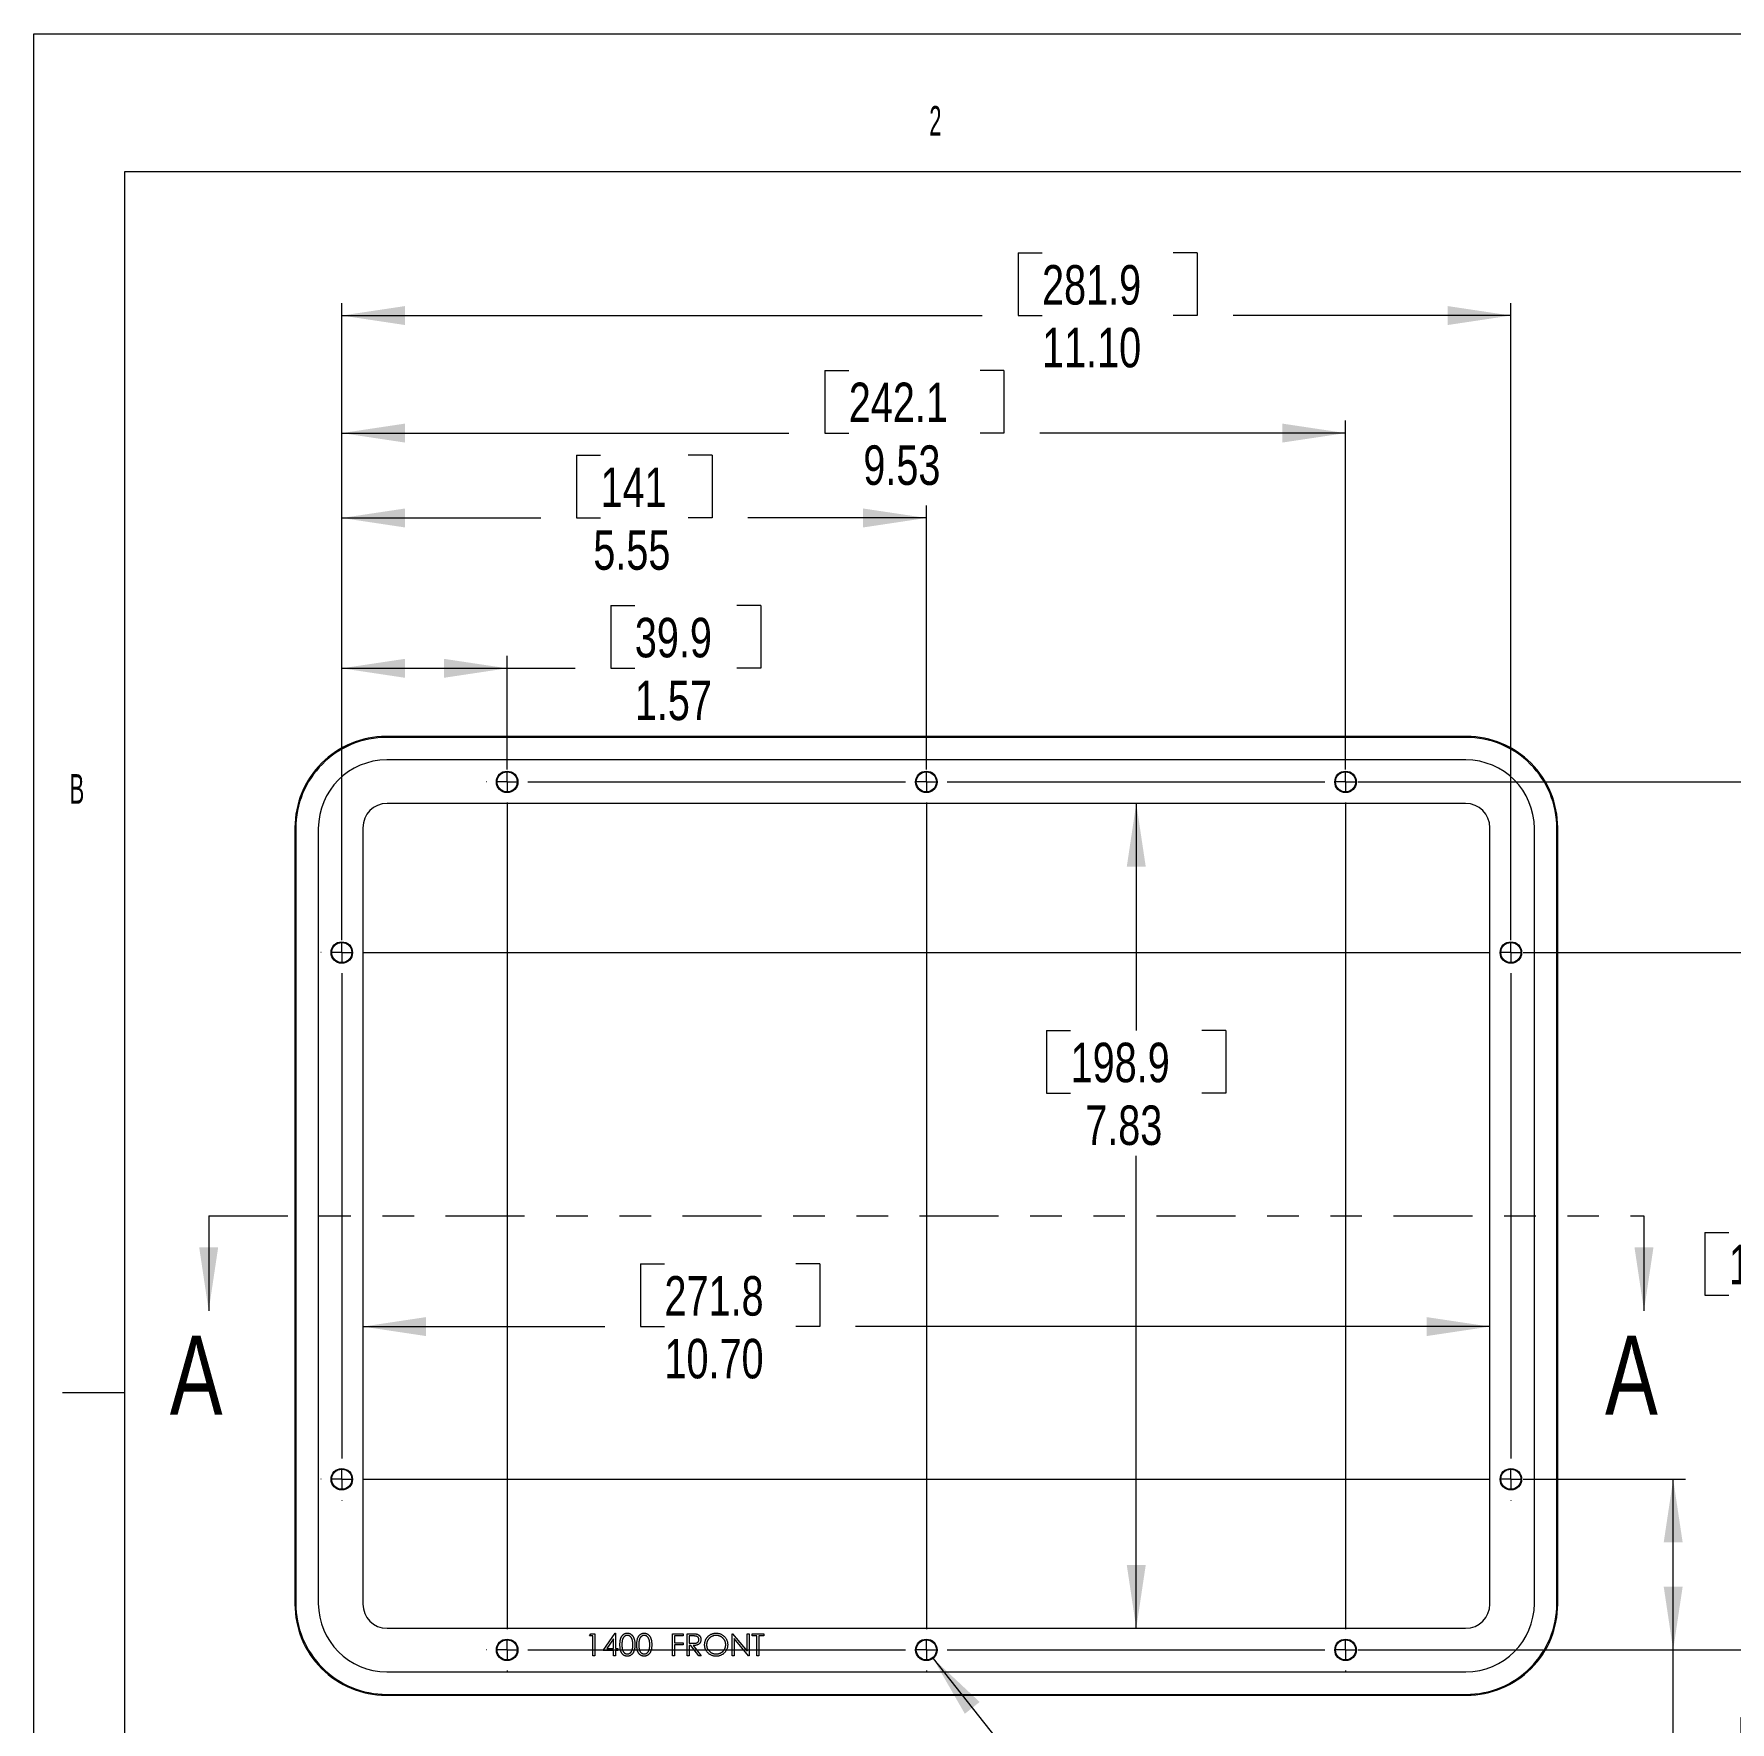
# Model space of a CAD drawing. Header units: inches. Extents: x 0 to 11, y 0 to 8.5.
# Drawn here: x 0 to 5.37, y 3.16 to 8.5 of the extents above; entities that cross this region are included whole.
import ezdxf

# ---------------------------------------------------------------- set-up
doc = ezdxf.new("R2010")
doc.units = ezdxf.units.IN
doc.header["$MEASUREMENT"] = 0
doc.linetypes.add('PHANTOM', pattern=[0.5, 0.25, -0.05, 0.05, -0.05, 0.05, -0.05])
doc.layers.add('SLD-0', color=7, linetype='Continuous', lineweight=0)
doc.styles.add('SLDTEXTSTYLE2', font='TXT', dxfattribs={"width": 0.75})
doc.styles.add('SLDTEXTSTYLE6', font='TXT', dxfattribs={"width": 0.552632})
doc.dimstyles.new('SLDDIMSTYLE0', dxfattribs={"dimtxt": 0.166667, "dimasz": 0.2, "dimexe": 0, "dimexo": 0.0625, "dimgap": 0.041667, "dimtad": 0, "dimtih": 1, "dimtoh": 1, "dimlfac": 3, "dimzin": 12, "dimdsep": 46, "dimtxsty": 'SLDTEXTSTYLE2', "dimsah": 1, "dimcen": 0.09, "dimadec": 0, "dimazin": 0, "dimtfac": 1, "dimtofl": 0, "dimtmove": 0, "dimatfit": 3, "dimfxl": 1, "dimtolj": 1, "dimtzin": 12, "dimarcsym": 0})
doc.dimstyles.new('SLDDIMSTYLE1', dxfattribs={"dimtxt": 0.166667, "dimasz": 0.2, "dimexe": 0, "dimexo": 0.0625, "dimgap": 0.041667, "dimtad": 0, "dimtih": 1, "dimtoh": 1, "dimlfac": 3, "dimzin": 4, "dimdsep": 46, "dimtxsty": 'SLDTEXTSTYLE2', "dimsah": 1, "dimcen": 0.09, "dimadec": 0, "dimazin": 0, "dimtfac": 1, "dimtofl": 0, "dimtmove": 0, "dimatfit": 3, "dimfxl": 1, "dimtolj": 1, "dimtzin": 12, "dimarcsym": 0})
doc.dimstyles.new('SLDDIMSTYLE2', dxfattribs={"dimtxt": 0.166667, "dimasz": 0.2, "dimexe": 0, "dimexo": 0.0625, "dimgap": 0.041667, "dimtad": 0, "dimtih": 1, "dimtoh": 1, "dimlfac": 3, "dimzin": 4, "dimdsep": 46, "dimtxsty": 'SLDTEXTSTYLE2', "dimsah": 1, "dimcen": 0.09, "dimadec": 0, "dimazin": 0, "dimtfac": 1, "dimtmove": 0, "dimatfit": 3, "dimfxl": 1, "dimtolj": 1, "dimtzin": 12, "dimarcsym": 0})

# ---------------------------------------------------------------- blocks, each defined once
blk = doc.blocks.new('*D3')
at = {"layer": 'SLD-0'}
for p, q in [((1.8258, 6.6912), (1.8258, 6.4927)), ((1.8258, 6.6912), (1.9018, 6.6912)), ((2.3008, 6.6912), (2.2248, 6.6912)), ((2.3008, 6.6912), (2.3008, 6.4927)), ((0.9744, 5.6328), (0.9744, 6.5321)), ((1.4977, 6.1728), (1.4977, 6.5321)), ((0.9744, 6.4927), (1.4977, 6.4927)), ((1.4977, 6.4927), (1.7127, 6.4927)), ((1.8258, 6.4927), (1.9018, 6.4927)), ((2.3008, 6.4927), (2.2248, 6.4927))]:
    blk.add_line(p, q, dxfattribs=at)
for points in [[(0.9744, 6.4927), (1.1744, 6.4627), (1.1744, 6.5227)], [(1.4977, 6.4927), (1.2977, 6.5227), (1.2977, 6.4627)]]:
    blk.add_solid(points, dxfattribs=at)
at = {"layer": 'SLD-0', "char_height": 0.125, "attachment_point": 1, "style": 'SLDTEXTSTYLE2'}
for s, insert in [('39.9', (1.9018, 6.6524)), ('1.57', (1.9018, 6.4538))]:
    blk.add_mtext(s, dxfattribs=dict(at, insert=insert))
blk = doc.blocks.new('*D4')
at = {"layer": 'SLD-0'}
for p, q in [((1.7174, 7.167), (1.7174, 6.9684)), ((1.7174, 7.167), (1.7934, 7.167)), ((2.1464, 7.167), (2.0704, 7.167)), ((2.1464, 7.167), (2.1464, 6.9684)), ((0.9744, 5.6328), (0.9744, 7.0078)), ((2.8244, 6.1728), (2.8244, 7.0078)), ((0.9744, 6.9684), (1.6043, 6.9684)), ((1.7174, 6.9684), (1.7934, 6.9684)), ((2.1464, 6.9684), (2.0704, 6.9684)), ((2.8244, 6.9684), (2.2596, 6.9684))]:
    blk.add_line(p, q, dxfattribs=at)
for points in [[(0.9744, 6.9684), (1.1744, 6.9384), (1.1744, 6.9984)], [(2.8244, 6.9684), (2.6244, 6.9984), (2.6244, 6.9384)]]:
    blk.add_solid(points, dxfattribs=at)
at = {"layer": 'SLD-0', "char_height": 0.125, "attachment_point": 1, "style": 'SLDTEXTSTYLE2'}
for s, insert in [('141', (1.7934, 7.1281)), ('5.55', (1.7704, 6.9296))]:
    blk.add_mtext(s, dxfattribs=dict(at, insert=insert))
blk = doc.blocks.new('*D5')
at = {"layer": 'SLD-0'}
for p, q in [((2.5029, 7.4355), (2.5029, 7.237)), ((2.5029, 7.4355), (2.5789, 7.4355)), ((3.0702, 7.4355), (2.9943, 7.4355)), ((3.0702, 7.4355), (3.0702, 7.237)), ((0.9744, 5.6328), (0.9744, 7.2764)), ((4.1511, 6.1728), (4.1511, 7.2764)), ((0.9744, 7.237), (2.3897, 7.237)), ((2.5029, 7.237), (2.5789, 7.237)), ((3.0702, 7.237), (2.9943, 7.237)), ((4.1511, 7.237), (3.1834, 7.237))]:
    blk.add_line(p, q, dxfattribs=at)
for points in [[(0.9744, 7.237), (1.1744, 7.207), (1.1744, 7.267)], [(4.1511, 7.237), (3.9511, 7.267), (3.9511, 7.207)]]:
    blk.add_solid(points, dxfattribs=at)
at = {"layer": 'SLD-0', "char_height": 0.125, "attachment_point": 1, "style": 'SLDTEXTSTYLE2'}
for s, insert in [('242.1', (2.5789, 7.3967)), ('9.53', (2.625, 7.1981))]:
    blk.add_mtext(s, dxfattribs=dict(at, insert=insert))
blk = doc.blocks.new('*D6')
at = {"layer": 'SLD-0'}
for p, q in [((3.1146, 7.8075), (3.1146, 7.6089)), ((3.1146, 7.8075), (3.1906, 7.8075)), ((3.6819, 7.8075), (3.606, 7.8075)), ((3.6819, 7.8075), (3.6819, 7.6089)), ((0.9744, 5.6328), (0.9744, 7.6483)), ((4.6744, 5.6328), (4.6744, 7.6483)), ((0.9744, 7.6089), (3.0014, 7.6089)), ((3.1146, 7.6089), (3.1906, 7.6089)), ((3.6819, 7.6089), (3.606, 7.6089)), ((4.6744, 7.6089), (3.7951, 7.6089))]:
    blk.add_line(p, q, dxfattribs=at)
for points in [[(0.9744, 7.6089), (1.1744, 7.5789), (1.1744, 7.6389)], [(4.6744, 7.6089), (4.4744, 7.6389), (4.4744, 7.5789)]]:
    blk.add_solid(points, dxfattribs=at)
at = {"layer": 'SLD-0', "char_height": 0.125, "attachment_point": 1, "style": 'SLDTEXTSTYLE2'}
for s, insert in [('281.9', (3.1906, 7.7686)), ('11.10', (3.1906, 7.5701))]:
    blk.add_mtext(s, dxfattribs=dict(at, insert=insert))
blk = doc.blocks.new('*D7')
at = {"layer": 'SLD-0'}
for p, q in [((4.7138, 3.9268), (5.2275, 3.9268)), ((5.1881, 3.3868), (5.1881, 3.9268)), ((4.1904, 3.3868), (5.2275, 3.3868)), ((5.1881, 2.9743), (5.1881, 3.3868)), ((5.402, 3.1728), (5.402, 2.9743)), ((5.402, 3.1728), (5.4779, 3.1728)), ((5.8769, 3.1728), (5.801, 3.1728)), ((5.8769, 3.1728), (5.8769, 2.9743)), ((5.2381, 2.9743), (5.1881, 2.9743)), ((5.402, 2.9743), (5.4779, 2.9743)), ((5.8769, 2.9743), (5.801, 2.9743))]:
    blk.add_line(p, q, dxfattribs=at)
for points in [[(5.1881, 3.9268), (5.1581, 3.7268), (5.2181, 3.7268)], [(5.1881, 3.3868), (5.2181, 3.5868), (5.1581, 3.5868)]]:
    blk.add_solid(points, dxfattribs=at)
at = {"layer": 'SLD-0', "char_height": 0.125, "attachment_point": 1, "style": 'SLDTEXTSTYLE2'}
for s, insert in [('41.1', (5.4779, 3.1339)), ('1.62', (5.4779, 2.9354))]:
    blk.add_mtext(s, dxfattribs=dict(at, insert=insert))
blk = doc.blocks.new('*D8')
at = {"layer": 'SLD-0'}
for p, q in [((4.7138, 5.5934), (5.6112, 5.5934)), ((5.5719, 5.5934), (5.5719, 4.7076)), ((5.2882, 4.7076), (5.2882, 4.5091)), ((5.2882, 4.7076), (5.3642, 4.7076)), ((5.8555, 4.7076), (5.7796, 4.7076)), ((5.8555, 4.7076), (5.8555, 4.5091)), ((5.2882, 4.5091), (5.3642, 4.5091)), ((5.8555, 4.5091), (5.7796, 4.5091)), ((5.5719, 3.3868), (5.5719, 4.3105)), ((4.1904, 3.3868), (5.6112, 3.3868))]:
    blk.add_line(p, q, dxfattribs=at)
for points in [[(5.5719, 5.5934), (5.5419, 5.3934), (5.6019, 5.3934)], [(5.5719, 3.3868), (5.6019, 3.5868), (5.5419, 3.5868)]]:
    blk.add_solid(points, dxfattribs=at)
at = {"layer": 'SLD-0', "char_height": 0.125, "attachment_point": 1, "style": 'SLDTEXTSTYLE2'}
for s, insert in [('168.1', (5.3642, 4.6687)), ('6.62', (5.4103, 4.4702))]:
    blk.add_mtext(s, dxfattribs=dict(at, insert=insert))
blk = doc.blocks.new('*D9')
at = {"layer": 'SLD-0'}
for p, q in [((3.4888, 6.0651), (3.4888, 5.3468)), ((3.2051, 5.3468), (3.2051, 5.1483)), ((3.2051, 5.3468), (3.2811, 5.3468)), ((3.7724, 5.3468), (3.6965, 5.3468)), ((3.7724, 5.3468), (3.7724, 5.1483)), ((3.2051, 5.1483), (3.2811, 5.1483)), ((3.7724, 5.1483), (3.6965, 5.1483)), ((3.4888, 3.4551), (3.4888, 4.9498))]:
    blk.add_line(p, q, dxfattribs=at)
for points in [[(3.4888, 6.0651), (3.4588, 5.8651), (3.5188, 5.8651)], [(3.4888, 3.4551), (3.5188, 3.6551), (3.4588, 3.6551)]]:
    blk.add_solid(points, dxfattribs=at)
at = {"layer": 'SLD-0', "char_height": 0.125, "attachment_point": 1, "style": 'SLDTEXTSTYLE2'}
for s, insert in [('198.9', (3.2811, 5.308)), ('7.83', (3.3272, 5.1095))]:
    blk.add_mtext(s, dxfattribs=dict(at, insert=insert))
blk = doc.blocks.new('*D10')
at = {"layer": 'SLD-0'}
for p, q in [((1.9196, 4.6084), (1.9196, 4.4098)), ((1.9196, 4.6084), (1.9956, 4.6084)), ((2.4869, 4.6084), (2.411, 4.6084)), ((2.4869, 4.6084), (2.4869, 4.4098)), ((1.0411, 4.4098), (1.8065, 4.4098)), ((1.9196, 4.4098), (1.9956, 4.4098)), ((2.4869, 4.4098), (2.411, 4.4098)), ((4.6077, 4.4098), (2.6001, 4.4098))]:
    blk.add_line(p, q, dxfattribs=at)
for points in [[(1.0411, 4.4098), (1.2411, 4.3798), (1.2411, 4.4398)], [(4.6077, 4.4098), (4.4077, 4.4398), (4.4077, 4.3798)]]:
    blk.add_solid(points, dxfattribs=at)
at = {"layer": 'SLD-0', "char_height": 0.125, "attachment_point": 1, "style": 'SLDTEXTSTYLE2'}
for s, insert in [('271.8', (1.9956, 4.5695)), ('10.70', (1.9956, 4.371))]:
    blk.add_mtext(s, dxfattribs=dict(at, insert=insert))
blk = doc.blocks.new('*D11')
at = {"layer": 'SLD-0'}
for p, q in [((2.8455, 3.3601), (3.3076, 2.7768)), ((3.8376, 2.9753), (3.8376, 2.7768)), ((3.8376, 2.9753), (3.9135, 2.9753)), ((4.2202, 2.9753), (4.1442, 2.9753)), ((4.2202, 2.9753), (4.2202, 2.7768)), ((3.3076, 2.7768), (3.4076, 2.7768)), ((3.8376, 2.7768), (3.9135, 2.7768)), ((4.2202, 2.7768), (4.1442, 2.7768))]:
    blk.add_line(p, q, dxfattribs=at)
blk.add_solid([(2.8455, 3.3601), (2.9462, 3.1847), (2.9932, 3.222)], dxfattribs=at)
at = {"layer": 'SLD-0', "char_height": 0.125, "attachment_point": 1, "style": 'SLDTEXTSTYLE2'}
for s, insert in [('5.2', (3.9135, 2.9365)), ('10X ', (3.4701, 2.7379)), ('%%c', (3.8242, 2.7379)), ('.20', (4.0029, 2.7379))]:
    blk.add_mtext(s, dxfattribs=dict(at, insert=insert))
blk = doc.blocks.new('*D12')
at = {"layer": 'SLD-0'}
for p, q in [((4.1904, 6.1334), (6.0442, 6.1334)), ((6.0049, 6.1334), (6.0049, 5.2067)), ((5.7212, 5.2067), (5.7212, 5.0082)), ((5.7212, 5.2067), (5.7972, 5.2067)), ((6.2885, 5.2067), (6.2126, 5.2067)), ((6.2885, 5.2067), (6.2885, 5.0082)), ((5.7212, 5.0082), (5.7972, 5.0082)), ((6.2885, 5.0082), (6.2126, 5.0082)), ((6.0049, 3.3868), (6.0049, 4.8097)), ((4.1904, 3.3868), (6.0442, 3.3868))]:
    blk.add_line(p, q, dxfattribs=at)
for points in [[(6.0049, 6.1334), (5.9749, 5.9334), (6.0349, 5.9334)], [(6.0049, 3.3868), (6.0349, 3.5868), (5.9749, 3.5868)]]:
    blk.add_solid(points, dxfattribs=at)
at = {"layer": 'SLD-0', "char_height": 0.125, "attachment_point": 1, "style": 'SLDTEXTSTYLE2'}
for s, insert in [('209.3', (5.7972, 5.1679)), ('8.24', (5.8433, 4.9693))]:
    blk.add_mtext(s, dxfattribs=dict(at, insert=insert))
blk = doc.blocks.new('SW_CENTERMARKSYMBOL_0')
at = {"layer": 'SLD-0'}
for p, q in [((0.5233, 0.6056), (0.5233, 0.6068)), ((1.85, 0.6056), (1.85, 0.6068)), ((3.1767, 0.6056), (3.1767, 0.6068)), ((0.4577, 0.54), (0.4565, 0.54)), ((0.5233, 0.54), (0.4905, 0.54)), ((0.5233, 0.54), (0.5233, 0.5728)), ((0.5233, 0.54), (0.5561, 0.54)), ((0.5233, 0.54), (0.5233, 0.5072)), ((0.589, 0.54), (1.7844, 0.54)), ((1.85, 0.54), (1.8172, 0.54)), ((1.85, 0.54), (1.85, 0.5728)), ((1.85, 0.54), (1.8828, 0.54)), ((1.85, 0.54), (1.85, 0.5072)), ((1.9156, 0.54), (3.111, 0.54)), ((3.1767, 0.54), (3.1439, 0.54)), ((3.1767, 0.54), (3.1767, 0.5728)), ((3.1767, 0.54), (3.2095, 0.54)), ((3.1767, 0.54), (3.1767, 0.5072)), ((3.2423, 0.54), (3.2435, 0.54)), ((0.5233, 0.4744), (0.5233, -2.141)), ((1.85, 0.4744), (1.85, -2.141)), ((3.1767, 0.4744), (3.1767, -2.141)), ((0, 0.0656), (0, 0.0668)), ((3.7, 0.0656), (3.7, 0.0668)), ((-0.0656, 0), (-0.0668, 0)), ((0, 0), (-0.0328, 0)), ((0, 0), (0, 0.0328)), ((0, 0), (0.0328, 0)), ((0, 0), (0, -0.0328)), ((0.0656, 0), (3.6344, 0)), ((3.7, 0), (3.6672, 0)), ((3.7, 0), (3.7, 0.0328)), ((3.7, 0), (3.7328, 0)), ((3.7, 0), (3.7, -0.0328)), ((3.7656, 0), (3.7668, 0)), ((0, -0.0656), (0, -1.601)), ((3.7, -0.0656), (3.7, -1.601)), ((0, -1.6667), (0, -1.6339)), ((3.7, -1.6667), (3.7, -1.6339)), ((-0.0656, -1.6667), (-0.0668, -1.6667)), ((0, -1.6667), (-0.0328, -1.6667)), ((0, -1.6667), (0.0328, -1.6667)), ((0, -1.6667), (0, -1.6995)), ((0.0656, -1.6667), (3.6344, -1.6667)), ((3.7, -1.6667), (3.6672, -1.6667)), ((3.7, -1.6667), (3.7328, -1.6667)), ((3.7, -1.6667), (3.7, -1.6995)), ((3.7656, -1.6667), (3.7668, -1.6667)), ((0, -1.7323), (0, -1.7335)), ((3.7, -1.7323), (3.7, -1.7335)), ((0.5233, -2.2067), (0.5233, -2.1739)), ((1.85, -2.2067), (1.85, -2.1739)), ((3.1767, -2.2067), (3.1767, -2.1739)), ((0.4577, -2.2067), (0.4565, -2.2067)), ((0.5233, -2.2067), (0.4905, -2.2067)), ((0.5233, -2.2067), (0.5561, -2.2067)), ((0.5233, -2.2067), (0.5233, -2.2395)), ((0.589, -2.2067), (1.7844, -2.2067)), ((1.85, -2.2067), (1.8172, -2.2067)), ((1.85, -2.2067), (1.8828, -2.2067)), ((1.85, -2.2067), (1.85, -2.2395)), ((1.9156, -2.2067), (3.111, -2.2067)), ((3.1767, -2.2067), (3.1439, -2.2067)), ((3.1767, -2.2067), (3.2095, -2.2067)), ((3.1767, -2.2067), (3.1767, -2.2395)), ((3.2423, -2.2067), (3.2435, -2.2067)), ((0.5233, -2.2723), (0.5233, -2.2735)), ((1.85, -2.2723), (1.85, -2.2735)), ((3.1767, -2.2723), (3.1767, -2.2735))]:
    blk.add_line(p, q, dxfattribs=at)

msp = doc.modelspace()

# ---------------------------------------------------------------- linework, layer by layer
at = {"color": 7, "linetype": 'Continuous', "lineweight": 15}
for p, q in [((4.5346, 6.2768), (1.1142, 6.2768)), ((4.5321, 6.2743), (1.1167, 6.2743)), ((4.5321, 6.2028), (1.1168, 6.2028)), ((4.5311, 6.0651), (1.1177, 6.0651)), ((0.8261, 5.9886), (0.8261, 3.5316)), ((0.8286, 5.9861), (0.8286, 3.5341)), ((0.9001, 5.9861), (0.9001, 3.5341)), ((1.0411, 5.9884), (1.0411, 3.5318)), ((4.6077, 3.5318), (4.6077, 5.9884)), ((4.7487, 3.5341), (4.7487, 5.9861)), ((4.8202, 3.5341), (4.8202, 5.9861)), ((4.8227, 3.5316), (4.8227, 5.9886)), ((1.1177, 3.4551), (4.5311, 3.4551)), ((1.7586, 3.4309), (1.7627, 3.438)), ((1.7627, 3.438), (1.7755, 3.438)), ((1.7755, 3.438), (1.7755, 3.3685)), ((1.8013, 3.3846), (1.8392, 3.4398)), ((1.8392, 3.4398), (1.8405, 3.4398)), ((1.8405, 3.4398), (1.8405, 3.3917)), ((2.0212, 3.3685), (2.0212, 3.438)), ((2.0212, 3.438), (2.0551, 3.438)), ((2.0551, 3.438), (2.0551, 3.4309)), ((2.0675, 3.438), (2.0814, 3.438)), ((2.0675, 3.3685), (2.0675, 3.438)), ((2.21, 3.3685), (2.21, 3.438)), ((2.21, 3.438), (2.2113, 3.438)), ((2.2113, 3.438), (2.2572, 3.3833)), ((2.2572, 3.3833), (2.2572, 3.438)), ((2.2572, 3.438), (2.2634, 3.438)), ((2.2634, 3.438), (2.2634, 3.3685)), ((2.2732, 3.4309), (2.2732, 3.438)), ((2.2732, 3.438), (2.3097, 3.438)), ((2.3097, 3.438), (2.3097, 3.4309)), ((1.7693, 3.4309), (1.7586, 3.4309)), ((1.7693, 3.3685), (1.7693, 3.4309)), ((1.8343, 3.3846), (1.8013, 3.3846)), ((1.8343, 3.4219), (1.8136, 3.3917)), ((1.8136, 3.3917), (1.8343, 3.3917)), ((1.8343, 3.3917), (1.8343, 3.4219)), ((1.8343, 3.3685), (1.8343, 3.3846)), ((1.8405, 3.3917), (1.8485, 3.3917)), ((1.8485, 3.3846), (1.8405, 3.3846)), ((1.8405, 3.3846), (1.8405, 3.3685)), ((1.8485, 3.3917), (1.8485, 3.3846)), ((2.0275, 3.4309), (2.0275, 3.4095)), ((2.0551, 3.4309), (2.0275, 3.4309)), ((2.0275, 3.4095), (2.0551, 3.4095)), ((2.0275, 3.4024), (2.0275, 3.3685)), ((2.0551, 3.4024), (2.0275, 3.4024)), ((2.0551, 3.4095), (2.0551, 3.4024)), ((2.0868, 3.4309), (2.0738, 3.4309)), ((2.0738, 3.4309), (2.0738, 3.4077)), ((2.0738, 3.4077), (2.0865, 3.4076)), ((2.0788, 3.4006), (2.0738, 3.4006)), ((2.0738, 3.4006), (2.0738, 3.3685)), ((2.1043, 3.3685), (2.0788, 3.4006)), ((2.0865, 3.4006), (2.112, 3.3685)), ((2.262, 3.3685), (2.2162, 3.4231)), ((2.2162, 3.4231), (2.2162, 3.3685)), ((2.2883, 3.4309), (2.2732, 3.4309)), ((2.2883, 3.3685), (2.2883, 3.4309)), ((2.3097, 3.4309), (2.2946, 3.4309)), ((2.2946, 3.4309), (2.2946, 3.3685)), ((1.7755, 3.3685), (1.7693, 3.3685)), ((1.8405, 3.3685), (1.8343, 3.3685)), ((2.0275, 3.3685), (2.0212, 3.3685)), ((2.0738, 3.3685), (2.0675, 3.3685)), ((2.112, 3.3685), (2.1043, 3.3685)), ((2.2162, 3.3685), (2.21, 3.3685)), ((2.2634, 3.3685), (2.262, 3.3685)), ((2.2946, 3.3685), (2.2883, 3.3685)), ((1.1168, 3.3175), (4.5321, 3.3175)), ((1.1142, 3.2434), (4.5346, 3.2434)), ((1.1167, 3.2459), (4.5321, 3.2459))]:
    msp.add_line(p, q, dxfattribs=at)
at = {"color": 7, "linetype": 'PHANTOM', "lineweight": 0}
msp.add_line((0.5531, 4.7601), (5.0957, 4.7601), dxfattribs=at)
at = {"color": 7, "linetype": 'Continuous', "lineweight": 0}
for p, q in [((0.5531, 4.7601), (0.5531, 4.4601)), ((5.0957, 4.7601), (5.0957, 4.4601))]:
    msp.add_line(p, q, dxfattribs=at)
at = {"color": 7, "linetype": 'Continuous', "lineweight": 15}
for centre, radius in [((1.4977, 6.1334), 0.034), ((1.4977, 6.1334), 0.0318), ((2.8244, 6.1334), 0.034), ((2.8244, 6.1334), 0.0318), ((4.1511, 6.1334), 0.034), ((4.1511, 6.1334), 0.0318), ((0.9744, 5.5934), 0.034), ((0.9744, 5.5934), 0.0318), ((4.6744, 5.5934), 0.034), ((4.6744, 5.5934), 0.0318), ((0.9744, 3.9268), 0.034), ((0.9744, 3.9268), 0.0318), ((4.6744, 3.9268), 0.034), ((4.6744, 3.9268), 0.0318), ((1.4977, 3.3868), 0.034), ((1.4977, 3.3868), 0.0318), ((2.8244, 3.3868), 0.034), ((2.8244, 3.3868), 0.0318), ((4.1511, 3.3868), 0.034), ((4.1511, 3.3868), 0.0318)]:
    msp.add_circle(centre, radius, dxfattribs=at)
for centre, radius, start, end in [((1.1142, 5.9887), 0.2881, 89.988, 180.0119), ((1.1167, 5.9862), 0.2881, 89.988, 180.012), ((4.5321, 5.9862), 0.2881, 359.988, 90.012), ((4.5346, 5.9887), 0.2881, 359.9881, 90.012), ((1.1168, 5.9861), 0.2167, 90, 180), ((4.5321, 5.9861), 0.2167, 0, 90), ((1.1177, 5.9884), 0.0767, 90, 180), ((4.5311, 5.9884), 0.0767, 0, 90), ((1.1142, 3.5315), 0.2881, 179.9881, 270.012), ((1.1167, 3.534), 0.2881, 179.988, 270.012), ((1.1168, 3.5341), 0.2167, 180, 270), ((1.1177, 3.5318), 0.0767, 180, 270), ((4.5311, 3.5318), 0.0767, 270, 0), ((4.5321, 3.5341), 0.2167, 270, 0), ((4.5321, 3.534), 0.2881, 269.988, 0.012), ((4.5346, 3.5315), 0.2881, 269.988, 0.0119)]:
    msp.add_arc(centre, radius, start, end, dxfattribs=at)
for points, knots in [([(1.8547, 3.4032), (1.8548, 3.4044), (1.8548, 3.4065), (1.8549, 3.4097), (1.8551, 3.4126), (1.8555, 3.4154), (1.8559, 3.4179), (1.8564, 3.4203), (1.857, 3.4225), (1.8576, 3.4245), (1.8584, 3.4263), (1.8593, 3.428), (1.8602, 3.4296), (1.8612, 3.4311), (1.8623, 3.4325), (1.8634, 3.4337), (1.8647, 3.4349), (1.866, 3.4359), (1.8673, 3.4368), (1.8687, 3.4376), (1.8702, 3.4383), (1.8717, 3.4388), (1.8732, 3.4393), (1.8747, 3.4396), (1.8763, 3.4397), (1.8774, 3.4398), (1.878, 3.4398)], [0, 0, 0, 0, 0.068595, 0.133246, 0.194313, 0.251279, 0.304513, 0.354235, 0.400481, 0.443411, 0.484015, 0.523252, 0.561042, 0.5979, 0.633518, 0.668314, 0.702496, 0.736685, 0.770293, 0.803437, 0.835913, 0.86846, 0.900847, 0.933467, 0.966258, 1, 1, 1, 1]), ([(1.878, 3.4398), (1.8785, 3.4398), (1.8796, 3.4397), (1.8812, 3.4396), (1.8828, 3.4393), (1.8844, 3.4388), (1.8859, 3.4383), (1.8873, 3.4376), (1.8888, 3.4368), (1.8902, 3.4359), (1.8915, 3.4349), (1.8927, 3.4337), (1.8939, 3.4324), (1.8951, 3.431), (1.8961, 3.4295), (1.8971, 3.4278), (1.898, 3.426), (1.8988, 3.4242), (1.8995, 3.4221), (1.9002, 3.4199), (1.9007, 3.4175), (1.9012, 3.415), (1.9015, 3.4123), (1.9018, 3.4094), (1.9019, 3.4064), (1.9019, 3.4043), (1.9019, 3.4032)], [0, 0, 0, 0, 0.0337881, 0.0671939, 0.0998624, 0.1325666, 0.1651512, 0.1979132, 0.231319, 0.2650833, 0.2992553, 0.3343986, 0.3699428, 0.4062836, 0.4440638, 0.4829977, 0.5233544, 0.5655366, 0.6096129, 0.6563908, 0.7058855, 0.7583245, 0.8138318, 0.8727946, 0.9347222, 1, 1, 1, 1]), ([(1.9082, 3.4032), (1.9082, 3.4044), (1.9082, 3.4065), (1.9083, 3.4097), (1.9086, 3.4126), (1.9089, 3.4154), (1.9093, 3.4179), (1.9098, 3.4203), (1.9104, 3.4225), (1.9111, 3.4245), (1.9118, 3.4263), (1.9127, 3.428), (1.9136, 3.4296), (1.9146, 3.4311), (1.9157, 3.4325), (1.9168, 3.4337), (1.9181, 3.4349), (1.9194, 3.4359), (1.9207, 3.4368), (1.9221, 3.4376), (1.9236, 3.4383), (1.9251, 3.4388), (1.9266, 3.4393), (1.9282, 3.4396), (1.9298, 3.4397), (1.9308, 3.4398), (1.9314, 3.4398)], [0, 0, 0, 0, 0.068595, 0.133246, 0.194313, 0.251279, 0.304513, 0.354235, 0.400481, 0.443411, 0.484015, 0.523252, 0.561042, 0.5979, 0.633518, 0.668314, 0.702496, 0.736685, 0.770293, 0.803437, 0.835913, 0.86846, 0.900847, 0.933467, 0.966258, 1, 1, 1, 1]), ([(1.9314, 3.4398), (1.9319, 3.4398), (1.933, 3.4397), (1.9347, 3.4396), (1.9362, 3.4393), (1.9378, 3.4388), (1.9393, 3.4383), (1.9408, 3.4376), (1.9422, 3.4368), (1.9436, 3.4359), (1.9449, 3.4349), (1.9462, 3.4337), (1.9473, 3.4324), (1.9485, 3.431), (1.9495, 3.4295), (1.9505, 3.4278), (1.9514, 3.426), (1.9522, 3.4242), (1.953, 3.4221), (1.9536, 3.4199), (1.9541, 3.4175), (1.9546, 3.415), (1.9549, 3.4123), (1.9552, 3.4094), (1.9553, 3.4064), (1.9553, 3.4043), (1.9554, 3.4032)], [0, 0, 0, 0, 0.033788, 0.067194, 0.099862, 0.132567, 0.165151, 0.197913, 0.231319, 0.265083, 0.299255, 0.334399, 0.369943, 0.406284, 0.444064, 0.482998, 0.523354, 0.565537, 0.609613, 0.656391, 0.705885, 0.758325, 0.813832, 0.872795, 0.934722, 1, 1, 1, 1]), ([(2.0814, 3.438), (2.0824, 3.438), (2.0841, 3.438), (2.0867, 3.4379), (2.089, 3.4379), (2.0911, 3.4378), (2.0929, 3.4376), (2.0946, 3.4375), (2.0959, 3.4373), (2.0968, 3.4371), (2.0972, 3.437)], [0, 0, 0, 0, 0.1762578, 0.3384344, 0.4848221, 0.6171576, 0.7346984, 0.8373852, 0.9263724, 1, 1, 1, 1]), ([(2.0972, 3.437), (2.0977, 3.4369), (2.0987, 3.4367), (2.1001, 3.4361), (2.1015, 3.4355), (2.1028, 3.4348), (2.104, 3.434), (2.1052, 3.4331), (2.1063, 3.4321), (2.1073, 3.4309), (2.1082, 3.4297), (2.109, 3.4285), (2.1097, 3.4271), (2.1102, 3.4257), (2.1106, 3.4242), (2.1109, 3.4227), (2.1111, 3.4211), (2.1111, 3.42), (2.1112, 3.4194)], [0, 0, 0, 0, 0.0642168, 0.1270638, 0.1887445, 0.2491321, 0.3094525, 0.3698267, 0.4306501, 0.4923519, 0.5540721, 0.6156898, 0.6767977, 0.738439, 0.8013169, 0.8651845, 0.9316413, 1, 1, 1, 1]), ([(2.1227, 3.403), (2.1227, 3.4038), (2.1228, 3.4054), (2.123, 3.4079), (2.1234, 3.4103), (2.1239, 3.4126), (2.1246, 3.4149), (2.1254, 3.4172), (2.1264, 3.4194), (2.1275, 3.4215), (2.1288, 3.4236), (2.1302, 3.4256), (2.1316, 3.4275), (2.1333, 3.4292), (2.135, 3.4308), (2.1368, 3.4323), (2.1387, 3.4337), (2.1407, 3.435), (2.1428, 3.4361), (2.145, 3.4371), (2.1472, 3.4379), (2.1494, 3.4386), (2.1517, 3.4391), (2.154, 3.4395), (2.1564, 3.4397), (2.158, 3.4398), (2.1588, 3.4398)], [0, 0, 0, 0, 0.043209, 0.085873, 0.12812, 0.170152, 0.211918, 0.253753, 0.296006, 0.338443, 0.381015, 0.42282, 0.464089, 0.505126, 0.545975, 0.586985, 0.628339, 0.670084, 0.711992, 0.753039, 0.794049, 0.834886, 0.875498, 0.916547, 0.958004, 1, 1, 1, 1]), ([(2.1588, 3.4398), (2.1601, 3.4397), (2.1626, 3.4397), (2.1663, 3.4392), (2.1699, 3.4383), (2.1733, 3.4372), (2.1765, 3.4357), (2.1796, 3.4339), (2.1825, 3.4317), (2.1852, 3.4293), (2.1876, 3.4266), (2.1898, 3.4237), (2.1916, 3.4207), (2.1931, 3.4175), (2.1943, 3.4142), (2.1951, 3.4107), (2.1956, 3.407), (2.1957, 3.4046), (2.1957, 3.4033)], [0, 0, 0, 0, 0.06657, 0.130749, 0.193413, 0.254989, 0.316114, 0.377262, 0.439401, 0.502971, 0.566525, 0.628231, 0.689091, 0.749345, 0.81017, 0.87161, 0.934869, 1, 1, 1, 1]), ([(1.878, 3.3668), (1.8774, 3.3668), (1.8763, 3.3668), (1.8747, 3.367), (1.8732, 3.3673), (1.8717, 3.3677), (1.8702, 3.3682), (1.8688, 3.3689), (1.8674, 3.3697), (1.866, 3.3706), (1.8647, 3.3716), (1.8635, 3.3727), (1.8623, 3.374), (1.8613, 3.3754), (1.8603, 3.3768), (1.8593, 3.3785), (1.8585, 3.3802), (1.8577, 3.382), (1.857, 3.384), (1.8564, 3.3862), (1.8559, 3.3886), (1.8555, 3.3912), (1.8551, 3.3939), (1.8549, 3.3969), (1.8548, 3.4), (1.8548, 3.4021), (1.8547, 3.4032)], [0, 0, 0, 0, 0.033787, 0.066622, 0.099285, 0.131361, 0.163585, 0.196104, 0.228902, 0.262158, 0.295991, 0.330218, 0.36506, 0.400951, 0.43762, 0.475708, 0.515381, 0.556414, 0.599765, 0.646424, 0.696431, 0.749782, 0.806573, 0.867436, 0.931887, 1, 1, 1, 1]), ([(1.8782, 3.4326), (1.8774, 3.4326), (1.8759, 3.4325), (1.8736, 3.432), (1.8714, 3.431), (1.8697, 3.4299), (1.8684, 3.4288), (1.8674, 3.4279), (1.8666, 3.427), (1.8657, 3.4259), (1.865, 3.4247), (1.8643, 3.4235), (1.8637, 3.4221), (1.8631, 3.4207), (1.8626, 3.4191), (1.8622, 3.4174), (1.8618, 3.4154), (1.8615, 3.4133), (1.8613, 3.4111), (1.8611, 3.4086), (1.861, 3.406), (1.861, 3.4042), (1.861, 3.4033)], [0, 0, 0, 0, 0.060387, 0.120883, 0.182755, 0.247811, 0.281299, 0.315088, 0.349702, 0.384857, 0.420966, 0.458511, 0.497175, 0.537602, 0.580503, 0.627468, 0.678388, 0.733983, 0.793747, 0.857714, 0.926698, 1, 1, 1, 1]), ([(1.861, 3.4033), (1.861, 3.4023), (1.861, 3.4005), (1.8611, 3.3979), (1.8613, 3.3955), (1.8615, 3.3932), (1.8618, 3.3911), (1.8621, 3.3892), (1.8626, 3.3875), (1.8631, 3.3859), (1.8637, 3.3844), (1.8643, 3.3831), (1.865, 3.3818), (1.8657, 3.3807), (1.8665, 3.3796), (1.8674, 3.3786), (1.8684, 3.3777), (1.8697, 3.3767), (1.8714, 3.3756), (1.8736, 3.3746), (1.8759, 3.374), (1.8774, 3.3739), (1.8782, 3.3739)], [0, 0, 0, 0, 0.072951, 0.141584, 0.205926, 0.265301, 0.320597, 0.371817, 0.41879, 0.461699, 0.502134, 0.540804, 0.578181, 0.614297, 0.649678, 0.684299, 0.718359, 0.752081, 0.817652, 0.879722, 0.939966, 1, 1, 1, 1]), ([(1.9019, 3.4032), (1.9019, 3.4022), (1.9019, 3.4001), (1.9018, 3.3971), (1.9015, 3.3942), (1.9012, 3.3915), (1.9007, 3.389), (1.9002, 3.3867), (1.8996, 3.3845), (1.8988, 3.3824), (1.898, 3.3805), (1.8971, 3.3788), (1.8962, 3.3771), (1.8951, 3.3756), (1.894, 3.3742), (1.8928, 3.3729), (1.8915, 3.3717), (1.8902, 3.3707), (1.8888, 3.3698), (1.8874, 3.369), (1.8859, 3.3683), (1.8844, 3.3677), (1.8828, 3.3673), (1.8812, 3.367), (1.8796, 3.3668), (1.8785, 3.3668), (1.878, 3.3668)], [0, 0, 0, 0, 0.065063, 0.126773, 0.185516, 0.240765, 0.29298, 0.34225, 0.388919, 0.432776, 0.474628, 0.514775, 0.553606, 0.591426, 0.628028, 0.663804, 0.698984, 0.733591, 0.767628, 0.801208, 0.834264, 0.866981, 0.89972, 0.932702, 0.966176, 1, 1, 1, 1]), ([(1.8957, 3.4033), (1.8957, 3.4041), (1.8957, 3.4057), (1.8956, 3.4081), (1.8954, 3.4104), (1.8951, 3.4126), (1.8948, 3.4146), (1.8944, 3.4165), (1.8939, 3.4183), (1.8934, 3.42), (1.8928, 3.4216), (1.8921, 3.4231), (1.8914, 3.4245), (1.8906, 3.4257), (1.8898, 3.4269), (1.8889, 3.4279), (1.8879, 3.4288), (1.8866, 3.4299), (1.8849, 3.431), (1.8827, 3.432), (1.8805, 3.4325), (1.8789, 3.4326), (1.8782, 3.4326)], [0, 0, 0, 0, 0.065681, 0.128486, 0.188175, 0.245106, 0.299448, 0.350823, 0.399942, 0.446672, 0.491255, 0.533376, 0.573853, 0.612526, 0.649597, 0.685532, 0.720106, 0.753838, 0.818925, 0.880493, 0.940311, 1, 1, 1, 1]), ([(1.8782, 3.3739), (1.8789, 3.3739), (1.8805, 3.374), (1.8827, 3.3746), (1.8849, 3.3755), (1.8866, 3.3766), (1.8879, 3.3776), (1.8888, 3.3785), (1.8897, 3.3795), (1.8905, 3.3806), (1.8912, 3.3818), (1.8919, 3.383), (1.8925, 3.3844), (1.8929, 3.3853), (1.8931, 3.3858)], [0, 0, 0, 0, 0.112813, 0.225394, 0.339595, 0.459675, 0.521735, 0.583926, 0.648174, 0.713881, 0.781004, 0.851451, 0.924051, 1, 1, 1, 1]), ([(1.8931, 3.3858), (1.8933, 3.3864), (1.8937, 3.3877), (1.8943, 3.3896), (1.8947, 3.3917), (1.8951, 3.3938), (1.8953, 3.396), (1.8956, 3.3984), (1.8957, 3.4008), (1.8957, 3.4024), (1.8957, 3.4033)], [0, 0, 0, 0, 0.110588, 0.224542, 0.342503, 0.464324, 0.590756, 0.722227, 0.858843, 1, 1, 1, 1]), ([(1.9314, 3.3668), (1.9308, 3.3668), (1.9298, 3.3668), (1.9282, 3.367), (1.9266, 3.3673), (1.9251, 3.3677), (1.9236, 3.3682), (1.9222, 3.3689), (1.9208, 3.3697), (1.9194, 3.3706), (1.9181, 3.3716), (1.9169, 3.3727), (1.9158, 3.374), (1.9147, 3.3754), (1.9137, 3.3768), (1.9128, 3.3785), (1.9119, 3.3802), (1.9111, 3.382), (1.9104, 3.384), (1.9098, 3.3862), (1.9093, 3.3886), (1.9089, 3.3912), (1.9086, 3.3939), (1.9083, 3.3969), (1.9082, 3.4), (1.9082, 3.4021), (1.9082, 3.4032)], [0, 0, 0, 0, 0.033787, 0.066622, 0.099285, 0.131361, 0.163585, 0.196104, 0.228902, 0.262158, 0.295991, 0.330218, 0.36506, 0.400951, 0.43762, 0.475708, 0.515381, 0.556414, 0.599765, 0.646424, 0.696431, 0.749782, 0.806573, 0.867436, 0.931887, 1, 1, 1, 1]), ([(1.9316, 3.4326), (1.9308, 3.4326), (1.9293, 3.4325), (1.927, 3.432), (1.9248, 3.431), (1.9231, 3.4299), (1.9218, 3.4288), (1.9208, 3.4279), (1.92, 3.427), (1.9192, 3.4259), (1.9184, 3.4247), (1.9177, 3.4235), (1.9171, 3.4221), (1.9165, 3.4207), (1.916, 3.4191), (1.9156, 3.4174), (1.9152, 3.4154), (1.9149, 3.4133), (1.9147, 3.4111), (1.9145, 3.4086), (1.9144, 3.406), (1.9144, 3.4042), (1.9144, 3.4033)], [0, 0, 0, 0, 0.0603866, 0.1208832, 0.1827546, 0.247811, 0.2812991, 0.3150876, 0.3497024, 0.3848566, 0.4209662, 0.4585112, 0.4971747, 0.537602, 0.580503, 0.6274675, 0.6783882, 0.7339832, 0.7937467, 0.8577137, 0.9266979, 1, 1, 1, 1]), ([(1.9144, 3.4033), (1.9144, 3.4023), (1.9144, 3.4005), (1.9145, 3.3979), (1.9147, 3.3955), (1.9149, 3.3932), (1.9152, 3.3911), (1.9156, 3.3892), (1.916, 3.3875), (1.9165, 3.3859), (1.9171, 3.3844), (1.9177, 3.3831), (1.9184, 3.3818), (1.9191, 3.3807), (1.92, 3.3796), (1.9208, 3.3786), (1.9218, 3.3777), (1.9231, 3.3767), (1.9248, 3.3756), (1.927, 3.3746), (1.9293, 3.374), (1.9308, 3.3739), (1.9316, 3.3739)], [0, 0, 0, 0, 0.072951, 0.141584, 0.205926, 0.265301, 0.320597, 0.371817, 0.41879, 0.461699, 0.502134, 0.540804, 0.578181, 0.614297, 0.649678, 0.684299, 0.718359, 0.752081, 0.817652, 0.879722, 0.939966, 1, 1, 1, 1]), ([(1.9554, 3.4032), (1.9553, 3.4022), (1.9553, 3.4001), (1.9552, 3.3971), (1.9549, 3.3942), (1.9546, 3.3915), (1.9542, 3.389), (1.9536, 3.3867), (1.953, 3.3845), (1.9523, 3.3824), (1.9514, 3.3805), (1.9505, 3.3788), (1.9496, 3.3771), (1.9485, 3.3756), (1.9474, 3.3742), (1.9462, 3.3729), (1.945, 3.3717), (1.9436, 3.3707), (1.9422, 3.3698), (1.9408, 3.369), (1.9393, 3.3683), (1.9378, 3.3677), (1.9363, 3.3673), (1.9347, 3.367), (1.933, 3.3668), (1.9319, 3.3668), (1.9314, 3.3668)], [0, 0, 0, 0, 0.065063, 0.126773, 0.185516, 0.240765, 0.29298, 0.34225, 0.388919, 0.432776, 0.474628, 0.514775, 0.553606, 0.591426, 0.628028, 0.663804, 0.698984, 0.733591, 0.767628, 0.801208, 0.834264, 0.866981, 0.89972, 0.932702, 0.966176, 1, 1, 1, 1]), ([(1.9491, 3.4033), (1.9491, 3.4041), (1.9491, 3.4057), (1.949, 3.4081), (1.9488, 3.4104), (1.9486, 3.4126), (1.9482, 3.4146), (1.9478, 3.4165), (1.9473, 3.4183), (1.9468, 3.42), (1.9462, 3.4216), (1.9455, 3.4231), (1.9448, 3.4245), (1.944, 3.4257), (1.9432, 3.4269), (1.9423, 3.4279), (1.9413, 3.4288), (1.94, 3.4299), (1.9383, 3.431), (1.9361, 3.432), (1.9339, 3.4325), (1.9324, 3.4326), (1.9316, 3.4326)], [0, 0, 0, 0, 0.065681, 0.128486, 0.188175, 0.245106, 0.299448, 0.350823, 0.399942, 0.446672, 0.491255, 0.533376, 0.573853, 0.612526, 0.649597, 0.685532, 0.720106, 0.753838, 0.818925, 0.880493, 0.940311, 1, 1, 1, 1]), ([(1.9316, 3.3739), (1.9324, 3.3739), (1.9339, 3.374), (1.9361, 3.3746), (1.9383, 3.3755), (1.94, 3.3766), (1.9413, 3.3776), (1.9423, 3.3785), (1.9431, 3.3795), (1.9439, 3.3806), (1.9447, 3.3818), (1.9453, 3.383), (1.946, 3.3844), (1.9463, 3.3853), (1.9465, 3.3858)], [0, 0, 0, 0, 0.112813, 0.225394, 0.339595, 0.459675, 0.521735, 0.583926, 0.648174, 0.713881, 0.781004, 0.851451, 0.924051, 1, 1, 1, 1]), ([(1.9465, 3.3858), (1.9467, 3.3864), (1.9471, 3.3877), (1.9477, 3.3896), (1.9481, 3.3917), (1.9485, 3.3938), (1.9488, 3.396), (1.949, 3.3984), (1.9491, 3.4008), (1.9491, 3.4024), (1.9491, 3.4033)], [0, 0, 0, 0, 0.110588, 0.224542, 0.342503, 0.464324, 0.590756, 0.722227, 0.858843, 1, 1, 1, 1]), ([(2.0865, 3.4076), (2.0871, 3.4076), (2.0882, 3.4076), (2.0899, 3.4077), (2.0914, 3.4078), (2.0929, 3.4079), (2.0942, 3.4081), (2.0954, 3.4083), (2.0964, 3.4086), (2.0977, 3.409), (2.0991, 3.4096), (2.1006, 3.4105), (2.1019, 3.4117), (2.103, 3.413), (2.1038, 3.4145), (2.1045, 3.4161), (2.1049, 3.4177), (2.1049, 3.4189), (2.1049, 3.4194)], [0, 0, 0, 0, 0.071668, 0.138913, 0.201185, 0.259124, 0.312255, 0.360682, 0.405086, 0.445102, 0.518778, 0.589462, 0.658462, 0.727283, 0.796322, 0.863175, 0.930949, 1, 1, 1, 1]), ([(2.1112, 3.4194), (2.1111, 3.4185), (2.1111, 3.4167), (2.1105, 3.4141), (2.1097, 3.4116), (2.1085, 3.4094), (2.107, 3.4073), (2.1051, 3.4055), (2.103, 3.404), (2.101, 3.403), (2.0992, 3.4023), (2.0978, 3.4018), (2.0962, 3.4015), (2.0945, 3.4012), (2.0927, 3.4009), (2.0907, 3.4007), (2.0887, 3.4006), (2.0873, 3.4006), (2.0865, 3.4006)], [0, 0, 0, 0, 0.07878, 0.153721, 0.226714, 0.299191, 0.37119, 0.443006, 0.516689, 0.593217, 0.633873, 0.676989, 0.7229, 0.771959, 0.824211, 0.879379, 0.937948, 1, 1, 1, 1]), ([(2.1049, 3.4194), (2.1049, 3.42), (2.1049, 3.4211), (2.1045, 3.4227), (2.1038, 3.4242), (2.1029, 3.4257), (2.1019, 3.427), (2.1006, 3.4281), (2.0992, 3.429), (2.0979, 3.4296), (2.0967, 3.43), (2.0957, 3.4302), (2.0945, 3.4304), (2.0932, 3.4306), (2.0918, 3.4307), (2.0903, 3.4308), (2.0886, 3.4309), (2.0874, 3.4309), (2.0868, 3.4309)], [0, 0, 0, 0, 0.0688143, 0.1363648, 0.2040194, 0.2730637, 0.3429133, 0.4109654, 0.4791688, 0.549308, 0.5876516, 0.6306467, 0.6788788, 0.7319343, 0.7911114, 0.8552832, 0.9250859, 1, 1, 1, 1]), ([(2.1593, 3.3668), (2.1581, 3.3668), (2.1556, 3.3669), (2.152, 3.3674), (2.1485, 3.3682), (2.1451, 3.3693), (2.1419, 3.3708), (2.1389, 3.3727), (2.136, 3.3749), (2.1333, 3.3773), (2.1308, 3.38), (2.1287, 3.3829), (2.1268, 3.3859), (2.1253, 3.389), (2.1242, 3.3923), (2.1233, 3.3957), (2.1228, 3.3993), (2.1228, 3.4017), (2.1227, 3.403)], [0, 0, 0, 0, 0.065819, 0.129747, 0.192072, 0.253459, 0.31457, 0.37628, 0.439026, 0.503267, 0.567493, 0.629705, 0.691, 0.751452, 0.812004, 0.87315, 0.935635, 1, 1, 1, 1]), ([(2.1591, 3.4326), (2.1584, 3.4326), (2.1571, 3.4326), (2.1552, 3.4324), (2.1533, 3.4321), (2.1514, 3.4317), (2.1495, 3.4311), (2.1476, 3.4304), (2.1458, 3.4296), (2.144, 3.4287), (2.1423, 3.4277), (2.1407, 3.4265), (2.1392, 3.4253), (2.1377, 3.424), (2.1364, 3.4226), (2.1351, 3.4212), (2.134, 3.4196), (2.1329, 3.418), (2.132, 3.4163), (2.1312, 3.4145), (2.1305, 3.4127), (2.1299, 3.4109), (2.1295, 3.409), (2.1292, 3.407), (2.129, 3.405), (2.129, 3.4037), (2.129, 3.403)], [0, 0, 0, 0, 0.042023, 0.083645, 0.124984, 0.166247, 0.207702, 0.249631, 0.291742, 0.334743, 0.37746, 0.419556, 0.461044, 0.502096, 0.542891, 0.583801, 0.624864, 0.666225, 0.707399, 0.748557, 0.789655, 0.83074, 0.87207, 0.913993, 0.956498, 1, 1, 1, 1]), ([(2.129, 3.403), (2.129, 3.402), (2.129, 3.4), (2.1295, 3.3971), (2.1301, 3.3943), (2.1311, 3.3917), (2.1324, 3.3891), (2.1339, 3.3867), (2.1357, 3.3844), (2.1378, 3.3823), (2.14, 3.3803), (2.1424, 3.3786), (2.1449, 3.3771), (2.1475, 3.376), (2.1503, 3.375), (2.1531, 3.3744), (2.1561, 3.3739), (2.1581, 3.3739), (2.1591, 3.3739)], [0, 0, 0, 0, 0.064504, 0.126899, 0.187747, 0.24815, 0.308586, 0.369583, 0.431827, 0.49618, 0.560668, 0.623504, 0.68526, 0.746537, 0.808327, 0.870486, 0.934317, 1, 1, 1, 1]), ([(2.1895, 3.4033), (2.1895, 3.404), (2.1895, 3.4053), (2.1893, 3.4073), (2.189, 3.4092), (2.1885, 3.4111), (2.188, 3.4129), (2.1873, 3.4147), (2.1865, 3.4164), (2.1856, 3.4181), (2.1845, 3.4197), (2.1834, 3.4213), (2.1821, 3.4227), (2.1808, 3.4241), (2.1793, 3.4254), (2.1778, 3.4265), (2.1761, 3.4277), (2.1744, 3.4287), (2.1726, 3.4296), (2.1707, 3.4304), (2.1689, 3.4311), (2.167, 3.4317), (2.165, 3.4321), (2.1631, 3.4324), (2.1611, 3.4326), (2.1598, 3.4326), (2.1591, 3.4326)], [0, 0, 0, 0, 0.042915, 0.08513, 0.126473, 0.167453, 0.207976, 0.248249, 0.28875, 0.32967, 0.370537, 0.411129, 0.451819, 0.492406, 0.533486, 0.575263, 0.617441, 0.660672, 0.70394, 0.746868, 0.789079, 0.831104, 0.873238, 0.915166, 0.957381, 1, 1, 1, 1]), ([(2.1591, 3.3739), (2.1598, 3.3739), (2.1611, 3.3739), (2.1632, 3.3741), (2.1652, 3.3744), (2.1671, 3.3748), (2.169, 3.3754), (2.1709, 3.376), (2.1727, 3.3768), (2.1745, 3.3777), (2.1762, 3.3787), (2.1779, 3.3798), (2.1794, 3.3811), (2.1808, 3.3823), (2.1822, 3.3837), (2.1834, 3.3852), (2.1845, 3.3867), (2.1856, 3.3883), (2.1865, 3.3901), (2.1873, 3.3918), (2.188, 3.3936), (2.1885, 3.3955), (2.189, 3.3974), (2.1893, 3.3993), (2.1895, 3.4013), (2.1895, 3.4026), (2.1895, 3.4033)], [0, 0, 0, 0, 0.043633, 0.086538, 0.129177, 0.171436, 0.213416, 0.255266, 0.297369, 0.339941, 0.382347, 0.423953, 0.464871, 0.505572, 0.546003, 0.586568, 0.627065, 0.668271, 0.709549, 0.750428, 0.791096, 0.832027, 0.873136, 0.914611, 0.956956, 1, 1, 1, 1]), ([(2.1957, 3.4033), (2.1957, 3.402), (2.1956, 3.3996), (2.1951, 3.396), (2.1943, 3.3925), (2.1931, 3.3892), (2.1917, 3.386), (2.1898, 3.3829), (2.1877, 3.3801), (2.1852, 3.3774), (2.1825, 3.3749), (2.1796, 3.3727), (2.1766, 3.3709), (2.1734, 3.3694), (2.1701, 3.3682), (2.1667, 3.3674), (2.1631, 3.3669), (2.1606, 3.3668), (2.1593, 3.3668)], [0, 0, 0, 0, 0.065227, 0.128569, 0.19032, 0.251378, 0.312388, 0.373789, 0.436431, 0.500567, 0.564687, 0.627136, 0.688455, 0.749246, 0.810155, 0.871671, 0.934773, 1, 1, 1, 1])]:
    msp.add_open_spline(points, degree=3, knots=knots, dxfattribs=at)
at = {"color": 7, "linetype": 'Continuous', "lineweight": 0}
for points in [[(0.5531, 4.4601), (0.5831, 4.6601), (0.5231, 4.6601)], [(5.0957, 4.4601), (5.1257, 4.6601), (5.0657, 4.6601)]]:
    msp.add_solid(points, dxfattribs=at)
at = {"layer": 'SLD-0', "color": 179, "linetype": 'Continuous'}
for p, q in [((0, 0), (0, 8.5)), ((0, 8.5), (11, 8.5)), ((0.287, 8.0635), (0.287, 0.404)), ((10.7, 8.0635), (0.287, 8.0635))]:
    msp.add_line(p, q, dxfattribs=at)
at = {"layer": 'SLD-0'}
msp.add_line((0.287, 4.2), (0.0901, 4.2), dxfattribs=at)

# ---------------------------------------------------------------- block references
msp.add_blockref('SW_CENTERMARKSYMBOL_0', (0.9744, 5.5934), dxfattribs=at)

# ---------------------------------------------------------------- texts
at = {"color": 7, "linetype": 'Continuous', "char_height": 0.25, "attachment_point": 1, "style": 'SLDTEXTSTYLE2'}
for insert in [(0.4299, 4.3807), (4.9724, 4.3807)]:
    msp.add_mtext('A', dxfattribs=dict(at, insert=insert))
at = {"layer": 'SLD-0', "char_height": 0.0938, "attachment_point": 1, "style": 'SLDTEXTSTYLE6'}
for s, insert in [('2', (2.8337, 8.2719)), ('B', (0.113, 6.158))]:
    msp.add_mtext(s, dxfattribs=dict(at, insert=insert))

# ---------------------------------------------------------------- dimensions: what is measured, and where the dimension line sits
at = {"layer": 'SLD-0'}
for base, p1, p2, dimstyle, override, picture, middle in [((4.6744, 7.6089), (0.9744, 5.5934), (4.6744, 5.5934), 'SLDDIMSTYLE1', {"dimtxt": 0.166667, "dimasz": 0.2, "dimexe": 0.03937, "dimexo": 0.03937, "dimgap": 0.06, "dimtad": 0, "dimtih": 1, "dimtoh": 1, "dimlfac": 3, "dimzin": 4, "dimtzin": 12}, '*D6', (3.3983, 7.6089)), ((4.1511, 7.237), (0.9744, 5.5934), (4.1511, 6.1334), 'SLDDIMSTYLE0', {"dimtxt": 0.166667, "dimasz": 0.2, "dimexe": 0.03937, "dimexo": 0.03937, "dimgap": 0.06, "dimtad": 0, "dimtih": 1, "dimtoh": 1, "dimlfac": 3, "dimzin": 12, "dimtzin": 12}, '*D5', (2.7866, 7.237)), ((2.8244, 6.9684), (0.9744, 5.5934), (2.8244, 6.1334), 'SLDDIMSTYLE0', {"dimtxt": 0.166667, "dimasz": 0.2, "dimexe": 0.03937, "dimexo": 0.03937, "dimgap": 0.06, "dimtad": 0, "dimtih": 1, "dimtoh": 1, "dimlfac": 3, "dimzin": 12, "dimtzin": 12}, '*D4', (1.9319, 6.9684)), ((1.4977, 6.4927), (0.9744, 5.5934), (1.4977, 6.1334), 'SLDDIMSTYLE0', {"dimtxt": 0.166667, "dimasz": 0.2, "dimexe": 0.03937, "dimexo": 0.03937, "dimgap": 0.06, "dimtad": 0, "dimtih": 1, "dimtoh": 1, "dimlfac": 3, "dimzin": 12, "dimtzin": 12}, '*D3', (2.0633, 6.4927)), ((4.6077, 4.4098), (1.0411, 3.5318), (4.6077, 3.5318), 'SLDDIMSTYLE1', {"dimtxt": 0.166667, "dimasz": 0.2, "dimexe": 0.03937, "dimexo": 0.03937, "dimgap": 0.06, "dimtad": 0, "dimtih": 1, "dimtoh": 1, "dimlfac": 3, "dimzin": 4, "dimtzin": 12}, '*D10', (2.2033, 4.4098))]:
    dim = msp.add_linear_dim(base=base, p1=p1, p2=p2, dimstyle=dimstyle, override=override, dxfattribs=at)
    dim.commit()
    dim.dimension.update_dxf_attribs({"geometry": picture, "text_midpoint": middle, "dimtype": 160})
for base, p1, p2, picture, middle in [((6.0049, 3.3868), (4.1511, 6.1334), (4.1511, 3.3868), '*D12', (6.0049, 5.0082)), ((3.4888, 6.0651), (4.5311, 3.4551), (4.5311, 6.0651), '*D9', (3.4888, 5.1483)), ((5.5719, 5.5934), (4.1511, 3.3868), (4.6744, 5.5934), '*D8', (5.5719, 4.5091)), ((5.1881, 3.9268), (4.1511, 3.3868), (4.6744, 3.9268), '*D7', (5.1881, 2.9743))]:
    dim = msp.add_linear_dim(base=base, p1=p1, p2=p2, angle=90, dimstyle='SLDDIMSTYLE0', override={"dimtxt": 0.166667, "dimasz": 0.2, "dimexe": 0.03937, "dimexo": 0.03937, "dimgap": 0.06, "dimtad": 0, "dimtih": 1, "dimtoh": 1, "dimlfac": 3, "dimzin": 12, "dimtzin": 12}, dxfattribs=at)
    dim.commit()
    dim.dimension.update_dxf_attribs({"geometry": picture, "text_midpoint": middle, "dimtype": 160})
dim = msp.add_diameter_dim_2p(p1=(2.8033, 3.4134), p2=(2.8455, 3.3601), text='10X <>', dimstyle='SLDDIMSTYLE2', override={"dimtxt": 0.166667, "dimasz": 0.2, "dimexe": 0.03937, "dimexo": 0.03937, "dimgap": 0.06, "dimtad": 0, "dimtih": 1, "dimtoh": 1, "dimlfac": 3, "dimzin": 4, "dimtzin": 12}, dxfattribs=at)
dim.commit()
dim.dimension.update_dxf_attribs({"geometry": '*D11', "text_midpoint": (3.8578, 2.7768), "dimtype": 163})

doc.saveas('drawing.dxf')
